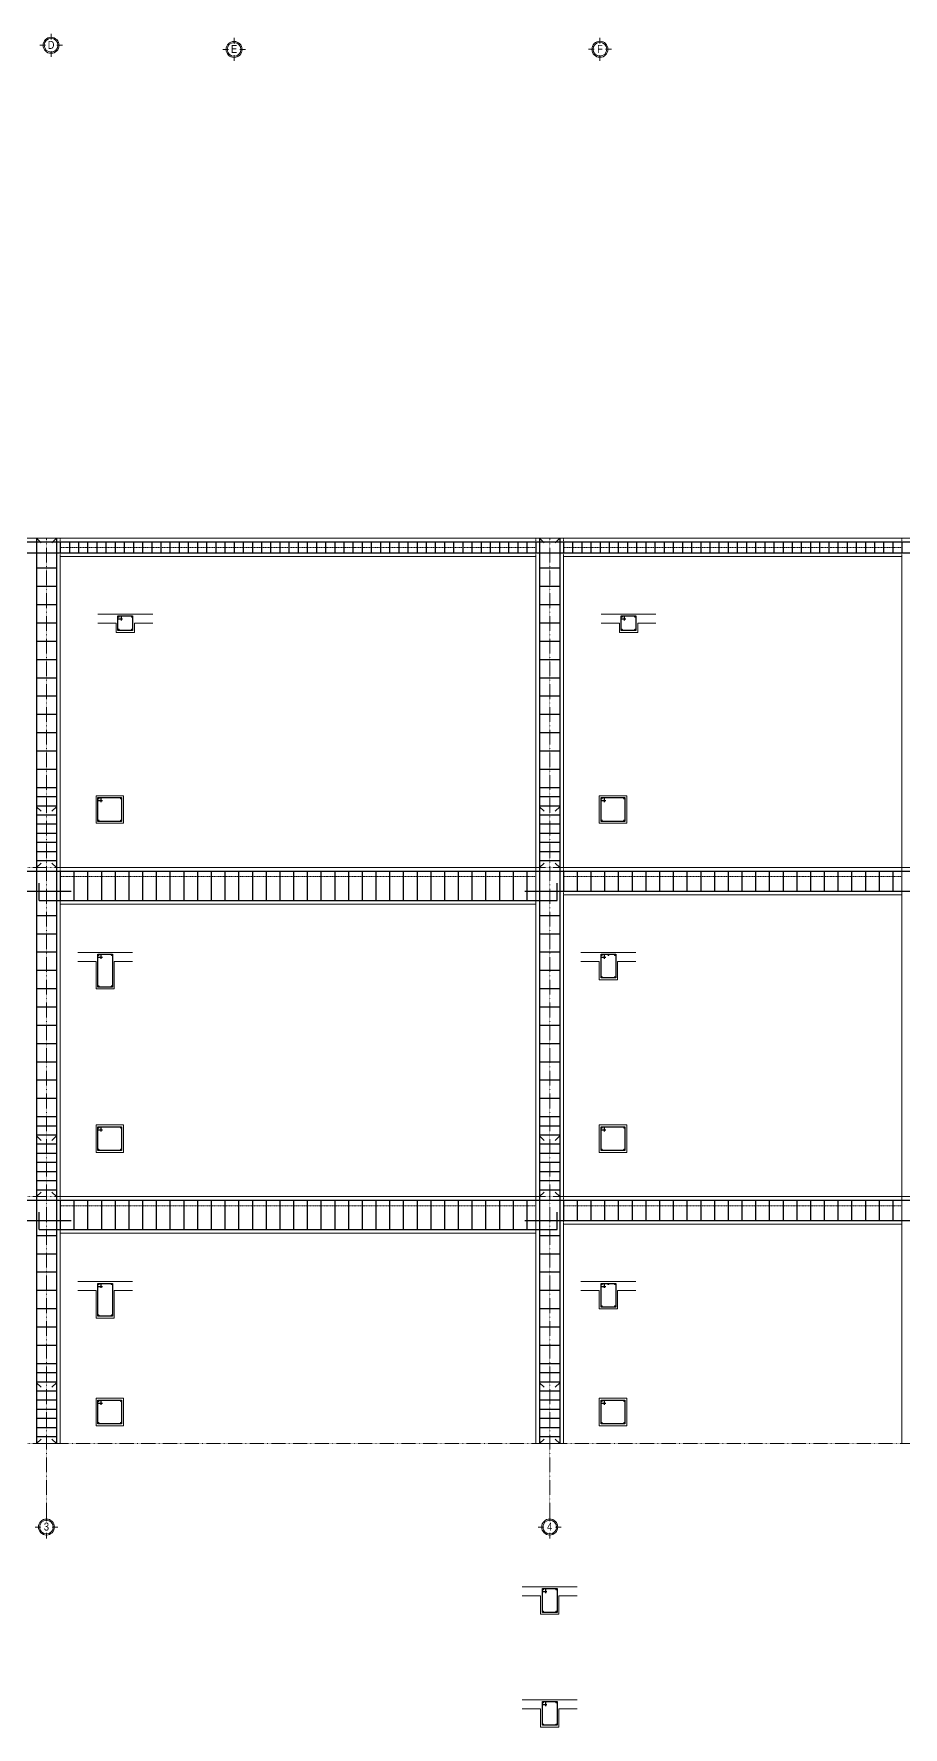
# Model space of a CAD drawing. Header units: millimetres. Extents: x 2451 to 189599, y 100744 to 200848.
# Drawn here: x 87796 to 97296, y 100844 to 119364 of the extents above; entities that cross this region are included whole.
import ezdxf
from ezdxf.enums import TextEntityAlignment as Align

# ---------------------------------------------------------------- set-up
doc = ezdxf.new("R2010")
doc.units = ezdxf.units.MM
doc.linetypes.add('ACAD_ISO03W100', pattern=[30, 12, -18])
doc.linetypes.add('ACAD_ISO10W100', pattern=[18, 12, -3, 0, -3])
for name, color, linetype, lineweight in [('NÉT KHUẤT KC', 4, 'Continuous', 9), ('NÉT THẤY KC', 7, 'Continuous', 20), ('NÉT ĐẬM Cốt thép - các nét cần nhấn mạnh', 1, 'Continuous', 30), ('TEN TRUC', 3, 'Continuous', 18), ('TRUC', 24, 'Continuous', 0)]:
    doc.layers.add(name, color=color, linetype=linetype, lineweight=lineweight)
doc.layers.add('TAGS', color=60, linetype='Continuous')
doc.styles.add('VNI-HELVE-CONDENSEN', font='')
doc.styles.get('VNI-HELVE-CONDENSEN').set_extended_font_data('VNI-Helve-Condense')

# ---------------------------------------------------------------- blocks, each defined once
blk = doc.blocks.new('A$C206177D3')
at = {"layer": 'TEN TRUC', "ltscale": 1000}
for p, q in [((-37, 240), (-37, 490)), ((-287, -10), (-537, -10)), ((-37, -510), (-37, -260)), ((463, -10), (213, -10))]:
    blk.add_line(p, q, dxfattribs=at)
blk.add_circle((-37, -10), 350, dxfattribs=at)
at = {"layer": 'TEN TRUC', "color": 254, "ltscale": 1000}
blk.add_circle((-37, -10), 300, dxfattribs=at)
blk = doc.blocks.new('A$Ca5e4a220')
at = {"layer": 'NÉT ĐẬM Cốt thép - các nét cần nhấn mạnh'}
for p, q in [((51, 9900), (0, 9852)), ((51, 9900), (51, 0)), ((51, 0), (0, 48))]:
    blk.add_line(p, q, dxfattribs=at)
blk = doc.blocks.new('*U911')
at = {"layer": 'NÉT ĐẬM Cốt thép - các nét cần nhấn mạnh'}
blk.add_line((-110, 0), (110, 0), dxfattribs=at)
blk = doc.blocks.new('*U912')
at = {"layer": 'NÉT ĐẬM Cốt thép - các nét cần nhấn mạnh', "color": 0, "linetype": 'ByBlock', "lineweight": -2, "transparency": 16777216}
for p in [(0, 2200), (0, 2000), (0, 1800), (0, 1600), (0, 1400), (0, 1200), (0, 1000), (0, 800), (0, 600), (0, 400), (0, 200), (0, 0)]:
    blk.add_blockref('*U911', p, dxfattribs=at)
blk = doc.blocks.new('*U913')
at = {"layer": 'NÉT ĐẬM Cốt thép - các nét cần nhấn mạnh'}
blk.add_line((-110, 0), (110, 0), dxfattribs=at)
blk = doc.blocks.new('*U914')
at = {"layer": 'NÉT ĐẬM Cốt thép - các nét cần nhấn mạnh', "color": 0, "linetype": 'ByBlock', "lineweight": -2, "transparency": 16777216}
for p in [(0, 600), (0, 400), (0, 200), (0, 0)]:
    blk.add_blockref('*U913', p, dxfattribs=at)
blk = doc.blocks.new('*U917')
at = {"layer": 'NÉT ĐẬM Cốt thép - các nét cần nhấn mạnh'}
blk.add_line((-110, 0), (110, 0), dxfattribs=at)
blk = doc.blocks.new('*U918')
at = {"layer": 'NÉT ĐẬM Cốt thép - các nét cần nhấn mạnh', "color": 0, "linetype": 'ByBlock', "lineweight": -2, "transparency": 16777216}
for p in [(0, 3000), (0, 2800), (0, 2600), (0, 2400), (0, 2200), (0, 2000), (0, 1800), (0, 1600), (0, 1400), (0, 1200), (0, 1000), (0, 800), (0, 600), (0, 400), (0, 200), (0, 0)]:
    blk.add_blockref('*U917', p, dxfattribs=at)
blk = doc.blocks.new('*U919')
at = {"layer": 'NÉT ĐẬM Cốt thép - các nét cần nhấn mạnh'}
blk.add_line((-110, 0), (110, 0), dxfattribs=at)
blk = doc.blocks.new('*U920')
at = {"layer": 'NÉT ĐẬM Cốt thép - các nét cần nhấn mạnh', "color": 0, "linetype": 'ByBlock', "lineweight": -2, "transparency": 16777216}
for p in [(0, 600), (0, 400), (0, 200), (0, 0)]:
    blk.add_blockref('*U919', p, dxfattribs=at)
blk = doc.blocks.new('*U909')
at = {"layer": 'NÉT ĐẬM Cốt thép - các nét cần nhấn mạnh'}
blk.add_line((-110, 0), (110, 0), dxfattribs=at)
blk = doc.blocks.new('*U910')
at = {"layer": 'NÉT ĐẬM Cốt thép - các nét cần nhấn mạnh', "color": 0, "linetype": 'ByBlock', "lineweight": -2, "transparency": 16777216}
for p in [(0, 3200), (0, 3000), (0, 2800), (0, 2600), (0, 2400), (0, 2200), (0, 2000), (0, 1800), (0, 1600), (0, 1400), (0, 1200), (0, 1000), (0, 800), (0, 600), (0, 400), (0, 200), (0, 0)]:
    blk.add_blockref('*U909', p, dxfattribs=at)
blk = doc.blocks.new('*U915')
at = {"layer": 'NÉT ĐẬM Cốt thép - các nét cần nhấn mạnh'}
blk.add_line((-110, 0), (110, 0), dxfattribs=at)
blk = doc.blocks.new('*U916')
at = {"layer": 'NÉT ĐẬM Cốt thép - các nét cần nhấn mạnh', "color": 0, "linetype": 'ByBlock', "lineweight": -2, "transparency": 16777216}
for p in [(0, 600), (0, 400), (0, 200), (0, 0)]:
    blk.add_blockref('*U915', p, dxfattribs=at)
blk = doc.blocks.new('*U923')
at = {"layer": 'NÉT ĐẬM Cốt thép - các nét cần nhấn mạnh'}
blk.add_line((-110, 0), (110, 0), dxfattribs=at)
blk = doc.blocks.new('*U924')
at = {"layer": 'NÉT ĐẬM Cốt thép - các nét cần nhấn mạnh', "color": 0, "linetype": 'ByBlock', "lineweight": -2, "transparency": 16777216}
for p in [(0, 2200), (0, 2000), (0, 1800), (0, 1600), (0, 1400), (0, 1200), (0, 1000), (0, 800), (0, 600), (0, 400), (0, 200), (0, 0)]:
    blk.add_blockref('*U923', p, dxfattribs=at)
blk = doc.blocks.new('*U962')
at = {"layer": 'NÉT ĐẬM Cốt thép - các nét cần nhấn mạnh'}
blk.add_line((-110, 0), (110, 0), dxfattribs=at)
blk = doc.blocks.new('*U963')
at = {"layer": 'NÉT ĐẬM Cốt thép - các nét cần nhấn mạnh', "color": 0, "linetype": 'ByBlock', "lineweight": -2, "transparency": 16777216}
for p in [(0, 600), (0, 400), (0, 200), (0, 0)]:
    blk.add_blockref('*U962', p, dxfattribs=at)
blk = doc.blocks.new('*U966')
at = {"layer": 'NÉT ĐẬM Cốt thép - các nét cần nhấn mạnh'}
blk.add_line((-110, 0), (110, 0), dxfattribs=at)
blk = doc.blocks.new('*U967')
at = {"layer": 'NÉT ĐẬM Cốt thép - các nét cần nhấn mạnh', "color": 0, "linetype": 'ByBlock', "lineweight": -2, "transparency": 16777216}
for p in [(0, 3000), (0, 2800), (0, 2600), (0, 2400), (0, 2200), (0, 2000), (0, 1800), (0, 1600), (0, 1400), (0, 1200), (0, 1000), (0, 800), (0, 600), (0, 400), (0, 200), (0, 0)]:
    blk.add_blockref('*U966', p, dxfattribs=at)
blk = doc.blocks.new('*U968')
at = {"layer": 'NÉT ĐẬM Cốt thép - các nét cần nhấn mạnh'}
blk.add_line((-110, 0), (110, 0), dxfattribs=at)
blk = doc.blocks.new('*U969')
at = {"layer": 'NÉT ĐẬM Cốt thép - các nét cần nhấn mạnh', "color": 0, "linetype": 'ByBlock', "lineweight": -2, "transparency": 16777216}
for p in [(0, 600), (0, 400), (0, 200), (0, 0)]:
    blk.add_blockref('*U968', p, dxfattribs=at)
blk = doc.blocks.new('*U921')
at = {"layer": 'NÉT ĐẬM Cốt thép - các nét cần nhấn mạnh'}
blk.add_line((-110, 0), (110, 0), dxfattribs=at)
blk = doc.blocks.new('*U922')
at = {"layer": 'NÉT ĐẬM Cốt thép - các nét cần nhấn mạnh', "color": 0, "linetype": 'ByBlock', "lineweight": -2, "transparency": 16777216}
for p in [(0, 3200), (0, 3000), (0, 2800), (0, 2600), (0, 2400), (0, 2200), (0, 2000), (0, 1800), (0, 1600), (0, 1400), (0, 1200), (0, 1000), (0, 800), (0, 600), (0, 400), (0, 200), (0, 0)]:
    blk.add_blockref('*U921', p, dxfattribs=at)
blk = doc.blocks.new('*U964')
at = {"layer": 'NÉT ĐẬM Cốt thép - các nét cần nhấn mạnh'}
blk.add_line((-110, 0), (110, 0), dxfattribs=at)
blk = doc.blocks.new('*U965')
at = {"layer": 'NÉT ĐẬM Cốt thép - các nét cần nhấn mạnh', "color": 0, "linetype": 'ByBlock', "lineweight": -2, "transparency": 16777216}
for p in [(0, 600), (0, 400), (0, 200), (0, 0)]:
    blk.add_blockref('*U964', p, dxfattribs=at)
blk = doc.blocks.new('*U894')
at = {"layer": 'NÉT ĐẬM Cốt thép - các nét cần nhấn mạnh'}
blk.add_line((-110, 0), (210, 0), dxfattribs=at)
blk = doc.blocks.new('*U895')
at = {"layer": 'NÉT ĐẬM Cốt thép - các nét cần nhấn mạnh', "color": 0, "linetype": 'ByBlock', "lineweight": -2, "transparency": 16777216}
for p in [(0, 5100), (0, 4950), (0, 4800), (0, 4650), (0, 4500), (0, 4350), (0, 4200), (0, 4050), (0, 3900), (0, 3750), (0, 3600), (0, 3450), (0, 3300), (0, 3150), (0, 3000), (0, 2850), (0, 2700), (0, 2550), (0, 2400), (0, 2250), (0, 2100), (0, 1950), (0, 1800), (0, 1650), (0, 1500), (0, 1350), (0, 1200), (0, 1050), (0, 900), (0, 750), (0, 600), (0, 450), (0, 300), (0, 150), (0, 0)]:
    blk.add_blockref('*U894', p, dxfattribs=at)
blk = doc.blocks.new('*U892')
at = {"layer": 'NÉT ĐẬM Cốt thép - các nét cần nhấn mạnh'}
blk.add_line((-110, 0), (110, 0), dxfattribs=at)
blk = doc.blocks.new('*U893')
at = {"layer": 'NÉT ĐẬM Cốt thép - các nét cần nhấn mạnh', "color": 0, "linetype": 'ByBlock', "lineweight": -2, "transparency": 16777216}
for p in [(0, 3600), (0, 3450), (0, 3300), (0, 3150), (0, 3000), (0, 2850), (0, 2700), (0, 2550), (0, 2400), (0, 2250), (0, 2100), (0, 1950), (0, 1800), (0, 1650), (0, 1500), (0, 1350), (0, 1200), (0, 1050), (0, 900), (0, 750), (0, 600), (0, 450), (0, 300), (0, 150), (0, 0)]:
    blk.add_blockref('*U892', p, dxfattribs=at)
blk = doc.blocks.new('*U852')
at = {"layer": 'NÉT ĐẬM Cốt thép - các nét cần nhấn mạnh'}
blk.add_line((-110, 0), (210, 0), dxfattribs=at)
blk = doc.blocks.new('*U853')
at = {"layer": 'NÉT ĐẬM Cốt thép - các nét cần nhấn mạnh', "color": 0, "linetype": 'ByBlock', "lineweight": -2, "transparency": 16777216}
for p in [(0, 5100), (0, 4950), (0, 4800), (0, 4650), (0, 4500), (0, 4350), (0, 4200), (0, 4050), (0, 3900), (0, 3750), (0, 3600), (0, 3450), (0, 3300), (0, 3150), (0, 3000), (0, 2850), (0, 2700), (0, 2550), (0, 2400), (0, 2250), (0, 2100), (0, 1950), (0, 1800), (0, 1650), (0, 1500), (0, 1350), (0, 1200), (0, 1050), (0, 900), (0, 750), (0, 600), (0, 450), (0, 300), (0, 150), (0, 0)]:
    blk.add_blockref('*U852', p, dxfattribs=at)
blk = doc.blocks.new('*U850')
at = {"layer": 'NÉT ĐẬM Cốt thép - các nét cần nhấn mạnh'}
blk.add_line((-110, 0), (110, 0), dxfattribs=at)
blk = doc.blocks.new('*U851')
at = {"layer": 'NÉT ĐẬM Cốt thép - các nét cần nhấn mạnh', "color": 0, "linetype": 'ByBlock', "lineweight": -2, "transparency": 16777216}
for p in [(0, 3600), (0, 3450), (0, 3300), (0, 3150), (0, 3000), (0, 2850), (0, 2700), (0, 2550), (0, 2400), (0, 2250), (0, 2100), (0, 1950), (0, 1800), (0, 1650), (0, 1500), (0, 1350), (0, 1200), (0, 1050), (0, 900), (0, 750), (0, 600), (0, 450), (0, 300), (0, 150), (0, 0)]:
    blk.add_blockref('*U850', p, dxfattribs=at)
blk = doc.blocks.new('*U860')
at = {"layer": 'NÉT ĐẬM Cốt thép - các nét cần nhấn mạnh'}
blk.add_line((-110, 0), (10, 0), dxfattribs=at)
blk = doc.blocks.new('*U861')
at = {"layer": 'NÉT ĐẬM Cốt thép - các nét cần nhấn mạnh', "color": 0, "linetype": 'ByBlock', "lineweight": -2, "transparency": 16777216}
for p in [(0, 5200), (0, 5100), (0, 5000), (0, 4900), (0, 4800), (0, 4700), (0, 4600), (0, 4500), (0, 4400), (0, 4300), (0, 4200), (0, 4100), (0, 4000), (0, 3900), (0, 3800), (0, 3700), (0, 3600), (0, 3500), (0, 3400), (0, 3300), (0, 3200), (0, 3100), (0, 3000), (0, 2900), (0, 2800), (0, 2700), (0, 2600), (0, 2500), (0, 2400), (0, 2300), (0, 2200), (0, 2100), (0, 2000), (0, 1900), (0, 1800), (0, 1700), (0, 1600), (0, 1500), (0, 1400), (0, 1300), (0, 1200), (0, 1100), (0, 1000), (0, 900), (0, 800), (0, 700), (0, 600), (0, 500), (0, 400), (0, 300), (0, 200), (0, 100), (0, 0)]:
    blk.add_blockref('*U860', p, dxfattribs=at)
blk = doc.blocks.new('*U862')
at = {"layer": 'NÉT ĐẬM Cốt thép - các nét cần nhấn mạnh'}
blk.add_line((-110, 0), (10, 0), dxfattribs=at)
blk = doc.blocks.new('*U863')
at = {"layer": 'NÉT ĐẬM Cốt thép - các nét cần nhấn mạnh', "color": 0, "linetype": 'ByBlock', "lineweight": -2, "transparency": 16777216}
for p in [(0, 3700), (0, 3600), (0, 3500), (0, 3400), (0, 3300), (0, 3200), (0, 3100), (0, 3000), (0, 2900), (0, 2800), (0, 2700), (0, 2600), (0, 2500), (0, 2400), (0, 2300), (0, 2200), (0, 2100), (0, 2000), (0, 1900), (0, 1800), (0, 1700), (0, 1600), (0, 1500), (0, 1400), (0, 1300), (0, 1200), (0, 1100), (0, 1000), (0, 900), (0, 800), (0, 700), (0, 600), (0, 500), (0, 400), (0, 300), (0, 200), (0, 100), (0, 0)]:
    blk.add_blockref('*U862', p, dxfattribs=at)

msp = doc.modelspace()

# ---------------------------------------------------------------- linework, layer by layer
at = {"layer": 'NÉT KHUẤT KC', "linetype": 'ACAD_ISO03W100', "ltscale": 0.2}
for p, q in [((88083.7, 113847), (88083.7, 103947)), ((88083.7, 113747), (93283.7, 113747)), ((93283.7, 113847), (93283.7, 103947)), ((93583.7, 113847), (93583.7, 103947)), ((93583.7, 113747), (97283.7, 113747)), ((97283.7, 113847), (97283.7, 103947)), ((88083.7, 110147), (93283.7, 110147)), ((93583.7, 110147), (97283.7, 110147)), ((88083.7, 106547), (93283.7, 106547)), ((93583.7, 106547), (97283.7, 106547))]:
    msp.add_line(p, q, dxfattribs=at)
at = {"layer": 'NÉT THẤY KC'}
for p, q in [((78783.7, 113847), (112083.7, 113847)), ((88083.7, 113647), (88083.7, 110247)), ((88083.7, 113647), (93283.7, 113647)), ((93283.7, 113647), (93283.7, 103947)), ((93583.7, 113647), (93583.7, 110247)), ((93583.7, 113647), (97283.7, 113647)), ((97283.7, 113647), (97283.7, 103947)), ((88495.2, 113018.4), (89095.2, 113018.4)), ((93995.2, 113018.4), (94595.2, 113018.4)), ((88495.2, 112918.4), (88695.2, 112918.4)), ((88695.2, 112818.4), (88695.2, 112918.4)), ((88695.2, 112818.4), (88895.2, 112818.4)), ((88895.2, 112918.4), (89095.2, 112918.4)), ((88895.2, 112918.4), (88895.2, 112818.4)), ((93995.2, 112918.4), (94195.2, 112918.4)), ((94195.2, 112818.4), (94195.2, 112918.4)), ((94195.2, 112818.4), (94395.2, 112818.4)), ((94395.2, 112918.4), (94595.2, 112918.4)), ((94395.2, 112918.4), (94395.2, 112818.4)), ((88775.2, 111031.1), (88475.2, 111031.1)), ((94275.2, 111031.1), (93975.2, 111031.1)), ((88083.7, 110247), (93283.7, 110247)), ((93583.7, 110247), (97283.7, 110247)), ((88083.7, 109947), (88083.7, 106647)), ((88083.7, 109847), (93283.7, 109847)), ((93583.7, 109947), (93583.7, 106647)), ((93583.7, 109947), (97283.7, 109947)), ((88275.2, 109318.4), (88875.2, 109318.4)), ((93775.2, 109318.4), (94375.2, 109318.4)), ((88275.2, 109218.4), (88475.2, 109218.4)), ((88475.2, 108918.4), (88475.2, 109218.4)), ((88675.2, 109218.4), (88875.2, 109218.4)), ((88675.2, 109218.4), (88675.2, 108918.4)), ((93775.2, 109218.4), (93975.2, 109218.4)), ((93975.2, 109018.4), (93975.2, 109218.4)), ((94175.2, 109218.4), (94375.2, 109218.4)), ((94175.2, 109218.4), (94175.2, 109018.4)), ((88475.2, 108918.4), (88675.2, 108918.4)), ((93975.2, 109018.4), (94175.2, 109018.4)), ((88775.2, 107431.1), (88475.2, 107431.1)), ((94275.2, 107431.1), (93975.2, 107431.1)), ((88083.7, 106647), (93283.7, 106647)), ((93583.7, 106647), (97283.7, 106647)), ((88083.7, 106347), (88083.7, 103947)), ((93583.7, 106347), (93583.7, 103947)), ((93583.7, 106347), (97283.7, 106347)), ((88083.7, 106247), (93283.7, 106247)), ((88275.2, 105718.4), (88875.2, 105718.4)), ((88275.2, 105618.4), (88475.2, 105618.4)), ((88475.2, 105318.4), (88475.2, 105618.4)), ((88675.2, 105618.4), (88875.2, 105618.4)), ((88675.2, 105618.4), (88675.2, 105318.4)), ((93775.2, 105718.4), (94375.2, 105718.4)), ((93775.2, 105618.4), (93975.2, 105618.4)), ((93975.2, 105418.4), (93975.2, 105618.4)), ((94175.2, 105618.4), (94375.2, 105618.4)), ((94175.2, 105618.4), (94175.2, 105418.4)), ((93975.2, 105418.4), (94175.2, 105418.4)), ((88475.2, 105318.4), (88675.2, 105318.4)), ((88775.2, 104441.5), (88475.2, 104441.5)), ((94275.2, 104441.5), (93975.2, 104441.5)), ((87783.7, 103947), (88083.7, 103947)), ((93283.7, 103947), (93583.7, 103947)), ((97283.7, 103947), (97583.7, 103947)), ((93133.7, 102379.6), (93733.7, 102379.6)), ((93133.7, 102279.6), (93333.7, 102279.6)), ((93333.7, 102079.6), (93333.7, 102279.6)), ((93533.7, 102279.6), (93733.7, 102279.6)), ((93533.7, 102279.6), (93533.7, 102079.6)), ((93333.7, 102079.6), (93533.7, 102079.6)), ((93133.7, 101144.5), (93733.7, 101144.5)), ((93133.7, 101044.5), (93333.7, 101044.5)), ((93333.7, 100844.5), (93333.7, 101044.5)), ((93533.7, 101044.5), (93733.7, 101044.5)), ((93533.7, 101044.5), (93533.7, 100844.5)), ((93333.7, 100844.5), (93533.7, 100844.5))]:
    msp.add_line(p, q, dxfattribs=at)
for points in [[(88475.2, 111031.1), (88775.2, 111031.1), (88775.2, 110731.1), (88475.2, 110731.1)], [(93975.2, 111031.1), (94275.2, 111031.1), (94275.2, 110731.1), (93975.2, 110731.1)], [(88475.2, 107431.1), (88775.2, 107431.1), (88775.2, 107131.1), (88475.2, 107131.1)], [(93975.2, 107431.1), (94275.2, 107431.1), (94275.2, 107131.1), (93975.2, 107131.1)], [(88475.2, 104441.5), (88775.2, 104441.5), (88775.2, 104141.5), (88475.2, 104141.5)], [(93975.2, 104441.5), (94275.2, 104441.5), (94275.2, 104141.5), (93975.2, 104141.5)]]:
    msp.add_lwpolyline(points, close=True, dxfattribs=at)
at = {"layer": 'NÉT ĐẬM Cốt thép - các nét cần nhấn mạnh'}
for p, q in [((78839.8, 113807), (88029.7, 113807.3)), ((87838.5, 113807), (97528.5, 113807.3)), ((84663.7, 113687), (87983.7, 113687)), ((87983.7, 113687), (97483.7, 113687)), ((88748.3, 112998.4), (88748.3, 112948.1)), ((94248.3, 112998.4), (94248.3, 112948.1)), ((88715.2, 112965.3), (88765.5, 112965.3)), ((94215.2, 112965.3), (94265.5, 112965.3)), ((88495.2, 110977.9), (88545.5, 110977.9)), ((88528.3, 111011.1), (88528.3, 110960.7)), ((93995.2, 110977.9), (94045.5, 110977.9)), ((94028.3, 111011.1), (94028.3, 110960.7)), ((87823.7, 110910.5), (87874.5, 110862.3)), ((87823.7, 110910.5), (87874.5, 110862.3)), ((88043.7, 110910.5), (87992.9, 110862.3)), ((88043.7, 110910.5), (87992.9, 110862.3)), ((93323.7, 110910.5), (93374.5, 110862.3)), ((93323.7, 110910.5), (93374.5, 110862.3)), ((93543.7, 110910.5), (93492.9, 110862.3)), ((93543.7, 110910.5), (93492.9, 110862.3)), ((78836.6, 110207), (88029.7, 110207.3)), ((87823.7, 110247), (87874.5, 110295.2)), ((87823.7, 110247), (87874.5, 110295.2)), ((87838.5, 110207), (97528.5, 110207.3)), ((88043.7, 110247), (87992.9, 110295.2)), ((88043.7, 110247), (87992.9, 110295.2)), ((93323.7, 110247), (93374.5, 110295.2)), ((93323.7, 110247), (93374.5, 110295.2)), ((93543.7, 110247), (93492.9, 110295.2)), ((93543.7, 110247), (93492.9, 110295.2)), ((87852.8, 109887), (87852.8, 110075.9)), ((93514.7, 109887), (93514.7, 110075.9)), ((84663.7, 109987.2), (88203.7, 109987)), ((87852.8, 109887), (93514.7, 109887)), ((93163.7, 109987), (97703.7, 109987)), ((88528.3, 109298.4), (88528.3, 109248.1)), ((94028.3, 109298.4), (94028.3, 109248.1)), ((88495.2, 109265.3), (88545.5, 109265.3)), ((93995.2, 109265.3), (94045.5, 109265.3)), ((87823.7, 107310.5), (87874.5, 107262.3)), ((88043.7, 107310.5), (87992.9, 107262.3)), ((88495.2, 107377.9), (88545.5, 107377.9)), ((88528.3, 107411.1), (88528.3, 107360.7)), ((93323.7, 107310.5), (93374.5, 107262.3)), ((93543.7, 107310.5), (93492.9, 107262.3)), ((93995.2, 107377.9), (94045.5, 107377.9)), ((94028.3, 107411.1), (94028.3, 107360.7)), ((87823.7, 106647), (87874.5, 106695.2)), ((88043.7, 106647), (87992.9, 106695.2)), ((93323.7, 106647), (93374.5, 106695.2)), ((93543.7, 106647), (93492.9, 106695.2)), ((78835.6, 106607), (88029.7, 106607.3)), ((87838.5, 106607), (97528.5, 106607.3)), ((84663.7, 106387), (88203.7, 106387)), ((85043.7, 106387), (87883.1, 106387)), ((87852.8, 106287), (87852.8, 106475.9)), ((93163.7, 106387), (97703.7, 106387)), ((93514.7, 106287), (93514.7, 106475.9)), ((93543.7, 106387), (97386.7, 106387)), ((87852.8, 106287), (93514.7, 106287)), ((88495.2, 105665.3), (88545.5, 105665.3)), ((88528.3, 105698.4), (88528.3, 105648.1)), ((93995.2, 105665.3), (94045.5, 105665.3)), ((94028.3, 105698.4), (94028.3, 105648.1)), ((87823.7, 104610.5), (87874.5, 104562.3)), ((88043.7, 104610.5), (87992.9, 104562.3)), ((93323.7, 104610.5), (93374.5, 104562.3)), ((93543.7, 104610.5), (93492.9, 104562.3)), ((88495.2, 104388.3), (88545.5, 104388.3)), ((88528.3, 104421.5), (88528.3, 104371.1)), ((93995.2, 104388.3), (94045.5, 104388.3)), ((94028.3, 104421.5), (94028.3, 104371.1)), ((87823.7, 103947), (87874.5, 103995.2)), ((88043.7, 103947), (87992.9, 103995.2)), ((93323.7, 103947), (93374.5, 103995.2)), ((93543.7, 103947), (93492.9, 103995.2)), ((93353.7, 102326.4), (93404.1, 102326.4)), ((93386.9, 102359.6), (93386.9, 102309.2)), ((93386.9, 101124.5), (93386.9, 101074.1)), ((93353.7, 101091.3), (93404.1, 101091.3))]:
    msp.add_line(p, q, dxfattribs=at)
at = {"layer": 'NÉT ĐẬM Cốt thép - các nét cần nhấn mạnh', "const_width": 10}
for points in [[(88718.8, 112988.7, 1), (88728.8, 112988.7, 1)], [(88871.5, 112988.7, -1), (88861.5, 112988.7, -1)], [(94218.8, 112988.7, 1), (94228.8, 112988.7, 1)], [(94371.5, 112988.7, -1), (94361.5, 112988.7, -1)], [(88718.8, 112848.2, -1), (88728.8, 112848.2, -1)], [(88871.5, 112848.2, 1), (88861.5, 112848.2, 1)], [(94218.8, 112848.2, -1), (94228.8, 112848.2, -1)], [(94371.5, 112848.2, 1), (94361.5, 112848.2, 1)], [(88498.8, 111001.3, 1), (88508.8, 111001.3, 1)], [(88751.5, 111001.3, -1), (88741.5, 111001.3, -1)], [(93998.8, 111001.3, 1), (94008.8, 111001.3, 1)], [(94251.5, 111001.3, -1), (94241.5, 111001.3, -1)], [(88498.8, 110760.8, -1), (88508.8, 110760.8, -1)], [(88751.5, 110760.8, 1), (88741.5, 110760.8, 1)], [(93998.8, 110760.8, -1), (94008.8, 110760.8, -1)], [(94251.5, 110760.8, 1), (94241.5, 110760.8, 1)], [(88498.8, 109288.7, 1), (88508.8, 109288.7, 1)], [(88651.5, 109288.7, -1), (88641.5, 109288.7, -1)], [(93998.8, 109288.7, 1), (94008.8, 109288.7, 1)], [(94079.9, 109288.7, -1), (94069.9, 109288.7, -1)], [(94151.5, 109288.7, -1), (94141.5, 109288.7, -1)], [(88498.8, 108948.2, -1), (88508.8, 108948.2, -1)], [(88651.5, 108948.2, 1), (88641.5, 108948.2, 1)], [(93998.8, 109048.2, -1), (94008.8, 109048.2, -1)], [(94151.5, 109048.2, 1), (94141.5, 109048.2, 1)], [(88498.8, 107401.3, 1), (88508.8, 107401.3, 1)], [(88751.5, 107401.3, -1), (88741.5, 107401.3, -1)], [(93998.8, 107401.3, 1), (94008.8, 107401.3, 1)], [(94251.5, 107401.3, -1), (94241.5, 107401.3, -1)], [(88498.8, 107160.8, -1), (88508.8, 107160.8, -1)], [(88751.5, 107160.8, 1), (88741.5, 107160.8, 1)], [(93998.8, 107160.8, -1), (94008.8, 107160.8, -1)], [(94251.5, 107160.8, 1), (94241.5, 107160.8, 1)], [(88498.8, 105688.7, 1), (88508.8, 105688.7, 1)], [(88651.5, 105688.7, -1), (88641.5, 105688.7, -1)], [(93998.8, 105688.7, 1), (94008.8, 105688.7, 1)], [(94079.9, 105688.7, -1), (94069.9, 105688.7, -1)], [(94151.5, 105688.7, -1), (94141.5, 105688.7, -1)], [(93998.8, 105448.2, -1), (94008.8, 105448.2, -1)], [(94151.5, 105448.2, 1), (94141.5, 105448.2, 1)], [(88498.8, 105348.2, -1), (88508.8, 105348.2, -1)], [(88651.5, 105348.2, 1), (88641.5, 105348.2, 1)], [(88498.8, 104411.7, 1), (88508.8, 104411.7, 1)], [(88751.5, 104411.7, -1), (88741.5, 104411.7, -1)], [(93998.8, 104411.7, 1), (94008.8, 104411.7, 1)], [(94251.5, 104411.7, -1), (94241.5, 104411.7, -1)], [(88498.8, 104171.2, -1), (88508.8, 104171.2, -1)], [(88751.5, 104171.2, 1), (88741.5, 104171.2, 1)], [(93998.8, 104171.2, -1), (94008.8, 104171.2, -1)], [(94251.5, 104171.2, 1), (94241.5, 104171.2, 1)], [(93357.4, 102349.8, 1), (93367.4, 102349.8, 1)], [(93510, 102349.8, -1), (93500, 102349.8, -1)], [(93357.4, 102109.3, -1), (93367.4, 102109.3, -1)], [(93510, 102109.3, 1), (93500, 102109.3, 1)], [(93357.4, 101114.7, 1), (93367.4, 101114.7, 1)], [(93510, 101114.7, -1), (93500, 101114.7, -1)], [(93357.4, 100874.2, -1), (93367.4, 100874.2, -1)], [(93510, 100874.2, 1), (93500, 100874.2, 1)]]:
    msp.add_lwpolyline(points, format="xyb", close=True, dxfattribs=at)
at = {"layer": 'NÉT ĐẬM Cốt thép - các nét cần nhấn mạnh'}
for points in [[(88875.2, 112838.4), (88715.2, 112838.4), (88715.2, 112998.4), (88875.2, 112998.4)], [(94375.2, 112838.4), (94215.2, 112838.4), (94215.2, 112998.4), (94375.2, 112998.4)], [(88495.2, 111011.1), (88755.2, 111011.1), (88755.2, 110751.1), (88495.2, 110751.1)], [(93995.2, 111011.1), (94255.2, 111011.1), (94255.2, 110751.1), (93995.2, 110751.1)], [(88655.2, 108938.4), (88495.2, 108938.4), (88495.2, 109298.4), (88655.2, 109298.4)], [(94155.2, 109038.4), (93995.2, 109038.4), (93995.2, 109298.4), (94155.2, 109298.4)], [(88495.2, 107411.1), (88755.2, 107411.1), (88755.2, 107151.1), (88495.2, 107151.1)], [(93995.2, 107411.1), (94255.2, 107411.1), (94255.2, 107151.1), (93995.2, 107151.1)], [(88655.2, 105338.4), (88495.2, 105338.4), (88495.2, 105698.4), (88655.2, 105698.4)], [(94155.2, 105438.4), (93995.2, 105438.4), (93995.2, 105698.4), (94155.2, 105698.4)], [(88495.2, 104421.5), (88755.2, 104421.5), (88755.2, 104161.5), (88495.2, 104161.5)], [(93995.2, 104421.5), (94255.2, 104421.5), (94255.2, 104161.5), (93995.2, 104161.5)], [(93513.7, 102099.6), (93353.7, 102099.6), (93353.7, 102359.6), (93513.7, 102359.6)], [(93513.7, 100864.5), (93353.7, 100864.5), (93353.7, 101124.5), (93513.7, 101124.5)]]:
    msp.add_lwpolyline(points, close=True, dxfattribs=at)
at = {"layer": 'TRUC', "linetype": 'ACAD_ISO10W100', "ltscale": 0.2}
for p, q in [((78933.7, 110247), (111933.7, 110247)), ((78933.7, 106647), (111933.7, 106647)), ((78933.7, 103947), (111933.7, 103947))]:
    msp.add_line(p, q, dxfattribs=at)
for points in [[(87933.7, 113847), (87933.7, 103158.2)], [(93433.7, 113847), (93433.7, 103158.2)]]:
    msp.add_lwpolyline(points, dxfattribs=at)

# ---------------------------------------------------------------- block references
at = {"layer": 'NÉT THẤY KC', "xscale": -1}
for p in [(87874.5, 103947), (93374.5, 103947)]:
    msp.add_blockref('A$Ca5e4a220', p, dxfattribs=at)
at = {"layer": 'NÉT THẤY KC'}
for p in [(87992.9, 103947), (93492.9, 103947)]:
    msp.add_blockref('A$Ca5e4a220', p, dxfattribs=at)
at = {"layer": 'NÉT ĐẬM Cốt thép - các nét cần nhấn mạnh', "rotation": 270}
for name, p in [('*U861', (88083.7, 113697.2)), ('*U863', (93583.7, 113697.2)), ('*U853', (88083.7, 110097)), ('*U851', (93583.7, 110097.2)), ('*U895', (88083.7, 106497)), ('*U893', (93583.7, 106497.2))]:
    msp.add_blockref(name, p, dxfattribs=at)
at = {"layer": 'NÉT ĐẬM Cốt thép - các nét cần nhấn mạnh'}
for name, p in [('*U910', (87933.7, 110322.6)), ('*U922', (93433.7, 110322.6)), ('*U916', (87933.7, 110422.6)), ('*U965', (93433.7, 110422.6)), ('*U918', (87933.7, 106722.6)), ('*U967', (93433.7, 106722.6)), ('*U920', (87933.7, 106822.6)), ('*U969', (93433.7, 106822.6)), ('*U912', (87933.7, 104022.6)), ('*U924', (93433.7, 104022.6)), ('*U914', (87933.7, 104122.6)), ('*U963', (93433.7, 104122.6))]:
    msp.add_blockref(name, p, dxfattribs=at)
at = {"layer": 'TAGS', "ltscale": 1000}
ref = msp.add_blockref('A$C206177D3', (87993.7, 119241.7), dxfattribs=dict(at, xscale=0.25, yscale=0.25, zscale=0.25))
ref.add_attrib('A', 'D', dxfattribs={"color": 7, "ltscale": 1000, "height": 87.5, "style": 'VNI-HELVE-CONDENSEN'}).set_placement((87984.2, 119200.3), align=Align.CENTER)
ref = msp.add_blockref('A$C206177D3', (89993.8, 119196.9), dxfattribs=dict(at, xscale=0.25, yscale=0.25, zscale=0.25))
ref.add_attrib('A', 'E', dxfattribs={"color": 7, "ltscale": 1000, "height": 87.5, "style": 'VNI-HELVE-CONDENSEN'}).set_placement((89984.2, 119155.5), align=Align.CENTER)
ref = msp.add_blockref('A$C206177D3', (93991.7, 119198), dxfattribs=dict(at, xscale=0.25, yscale=0.25, zscale=0.25))
ref.add_attrib('A', 'F', dxfattribs={"color": 7, "ltscale": 1000, "height": 87.5, "style": 'VNI-HELVE-CONDENSEN'}).set_placement((93982.2, 119156.6), align=Align.CENTER)
ref = msp.add_blockref('A$C206177D3', (87942.9, 103035.6), dxfattribs=dict(at, xscale=0.25, yscale=0.25, zscale=0.25))
ref.add_attrib('A', '3', dxfattribs={"color": 7, "ltscale": 1000, "height": 87.5, "style": 'VNI-HELVE-CONDENSEN'}).set_placement((87933.3, 102994.2), align=Align.CENTER)
ref = msp.add_blockref('A$C206177D3', (93442.9, 103035.6), dxfattribs=dict(at, xscale=0.25, yscale=0.25, zscale=0.25))
ref.add_attrib('A', '4', dxfattribs={"color": 7, "ltscale": 1000, "height": 87.5, "style": 'VNI-HELVE-CONDENSEN'}).set_placement((93433.3, 102994.2), align=Align.CENTER)

doc.saveas('drawing.dxf')
